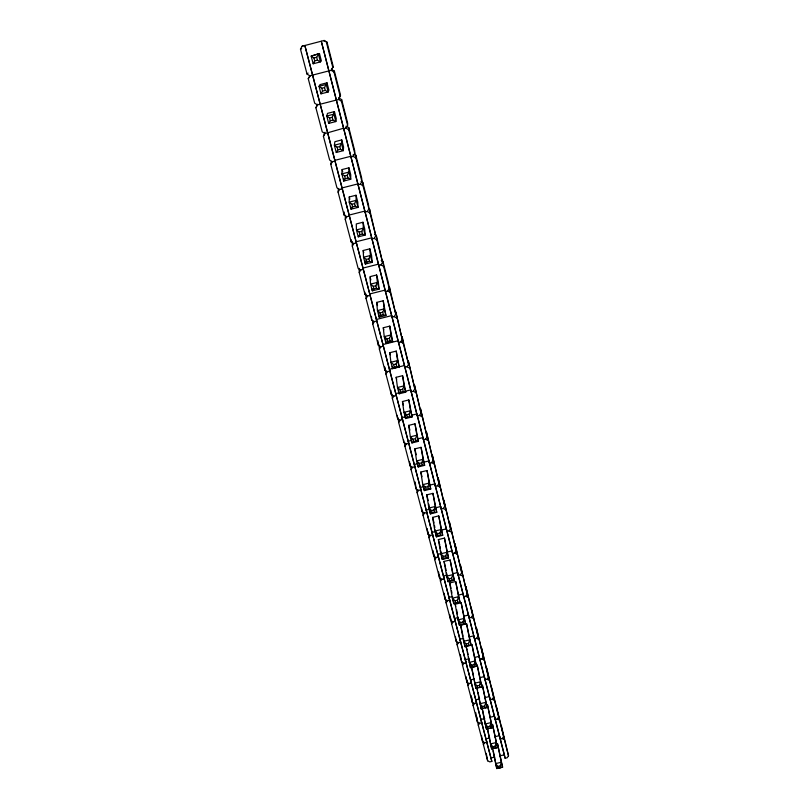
<?xml version="1.0" encoding="UTF-8"?>
<svg xmlns="http://www.w3.org/2000/svg" width="809" height="809" viewBox="0 0 809 809"><rect width="100%" height="100%" fill="white"/><g stroke="black" fill="none" stroke-linecap="round" stroke-linejoin="round"><path stroke-width="1.21" d="M351.035 207.023L351.035 209.167L357.993 207.397L357.79 202.088L356.021 195.242L349.255 196.961L349.205 202.129L351.035 209.167L352.643 206.902L355.262 206.234L357.993 207.397L356.172 200.349L356.021 195.242M348.942 167.807L348.881 172.095L350.732 179.264L343.714 181.054L341.843 173.895L342.126 169.546L348.942 167.807L350.742 174.764L350.732 179.264L347.951 177.99L345.301 178.668L343.714 181.054L343.825 178.779M325.036 132.261L323.408 136.337L329.647 160.061L332.378 161.719L334.795 161.102L334.886 160.354L350.813 156.289L350.813 157.007L353.23 156.39L354.817 153.629L348.75 129.845L348.8 127.61L347.01 126.629M352.269 241.446L352.299 246.179L358.154 268.426L360.774 269.973L363.12 269.377L363.049 268.062L378.491 264.159L378.642 265.463L380.988 264.867L382.546 262.278L376.852 239.96L374.213 238.392L371.847 238.989L371.736 237.826L356.172 241.77L356.203 242.953L353.846 243.549L351.197 241.982L345.251 219.37L345.372 215.204L345.989 217.53M374.213 238.392L375.781 235.763L369.996 213.091L367.326 211.493L364.95 212.1L364.869 211.078L349.195 215.063L349.185 216.104L346.798 216.701L344.128 215.113L344.24 212.049M317.684 104.24L315.894 107.749L322.235 131.867L324.985 133.546L343.613 128.226L343.562 128.783L346.009 128.166L347.597 125.365L347.678 123.231L341.651 99.588L338.92 98.031L340.518 95.138L334.39 71.111L331.619 69.473L333.237 66.581L327.008 42.169L324.197 40.45L302.081 46.224L300.473 49.137L307.036 74.064L309.837 75.813L331.194 70.302L333.237 66.581M346.11 126.133L346.009 128.166L348.75 129.845M344.128 215.113L338.081 192.137L338.374 188.548M341.752 139.927L341.459 143.375L343.34 150.656L336.261 152.466L334.37 145.185L334.875 141.686L341.752 139.927L343.572 146.995L343.34 150.656L340.508 149.281L337.849 149.958L336.261 152.466M347.597 125.365L341.428 101.186L341.651 99.588M501.499 726.29L508.527 755.839L507.122 757.77L505.119 758.245L321.284 41.239L357.891 183.906L342.096 187.921L342.045 188.821L339.649 189.427L336.948 187.809L330.81 164.46L331.265 161.466M309.837 75.813L308.249 78.685L314.691 103.208L317.472 104.917L338.668 99.467L340.518 95.138M338.92 98.031L338.668 99.467L341.428 101.186M334.441 111.602L332.226 117.295L332.944 120.076L335.826 121.562L336.291 118.781L334.441 111.602L327.514 113.381L326.765 116L328.687 123.393L335.826 121.562L333.915 114.16L326.765 116L329.536 117.983L330.264 120.763L328.687 123.393M500.72 767.761L500.245 765.911L501.327 762.24L497.515 743.673L502.601 767.154L496.756 768.55L492.297 747.516M495.624 748.082L495.138 746.201L496.241 742.541L492.529 724.358L497.535 747.536L491.65 748.932L487.261 728.161M489.971 726.229L491.083 722.579L487.483 704.781L492.388 727.635L490.456 728.13L489.971 726.229L487.736 726.765L485.157 723.994L482.164 708.542M478.079 692.524L481.213 708.886L482.973 708.431L482.477 706.51L479.879 703.759L485.855 702.333L487.18 707.46L485.218 707.895L484.722 705.974L485.855 702.333L482.356 684.94L487.18 707.46L481.213 708.886L476.764 687.498M474.034 678.66L475.894 688.439L477.644 687.923L477.138 685.971L474.539 683.241L480.546 681.795L481.891 686.993L479.899 687.377L479.393 685.425L480.546 681.795L477.168 664.816L481.891 686.993L475.894 688.439L471.546 667.445M468.472 656.969L470.484 667.698L472.244 667.122L471.728 665.14L469.119 662.429L475.166 660.973L476.531 666.242L474.509 666.576L474.003 664.594L475.166 660.973L471.91 644.429L476.531 666.242L470.484 667.698L466.014 645.845L467.086 649.981M463.506 638.544L465.013 646.674L466.753 646.017L466.237 644.004L463.618 641.325L469.716 639.848L471.101 645.198L469.048 645.461L468.522 643.458L469.716 639.848L466.571 623.749L460.634 625.185L463.618 641.325L465.013 646.674L471.101 645.198L466.571 623.749M457.894 616.822L459.451 625.337L461.191 624.609L460.665 622.576L458.036 619.906L464.174 618.42L465.579 623.85L463.496 624.052L462.97 622.02L464.174 618.42L461.16 602.776L455.184 604.232L458.036 619.906L459.451 625.337L465.579 623.85L461.16 602.776M452.969 598.973L453.809 603.686L455.548 602.897L455.012 600.824L452.383 598.185L458.561 596.688L459.987 602.189L457.874 602.331L457.338 600.268L458.561 596.688L455.679 581.509L449.662 582.976L452.383 598.185L453.809 603.686L459.987 602.189L455.679 581.509M446.568 573.065L448.095 581.732L449.824 580.862L449.278 578.769L446.639 576.15L452.868 574.633L454.304 580.215L452.16 580.296L451.614 578.192L452.868 574.633L450.117 559.949L444.05 561.426L446.639 576.15L448.095 581.732L454.304 580.215L450.117 559.949M441.663 555.864L442.29 559.444L444.01 558.503L443.463 556.38L440.814 553.781L447.084 552.244L448.55 557.917L446.366 557.927L445.82 555.803L447.084 552.244L444.465 538.066L438.367 539.563L440.814 553.781L442.29 559.444L448.55 557.917L444.465 538.066M435.232 529.915L436.395 536.832L438.114 535.811L437.558 533.657L434.898 531.078L441.218 529.531L442.705 535.295L440.49 535.234L439.934 533.07L441.218 529.531L438.741 515.879L432.603 517.386L434.898 531.078L436.395 536.832L442.705 535.295L438.741 515.879M429.619 509.043L430.418 513.887L432.127 512.785L431.561 510.59L428.891 508.042L435.262 506.485L436.769 512.33L434.524 512.198L433.958 510.004L435.262 506.485L432.936 493.359L426.748 494.886L428.891 508.042L430.418 513.887L436.769 512.33L432.936 493.359M423.795 487.109L424.351 490.588L426.06 489.405L425.483 487.18L422.804 484.662L429.215 483.084L430.752 489.01L428.467 488.818L427.89 486.583L429.215 483.084L427.041 470.525L420.811 472.051L422.804 484.662L424.351 490.588L430.752 489.01L427.041 470.525M417.434 462.07L418.192 466.945L419.891 465.671L419.305 463.415L416.625 460.928L423.077 459.33L424.634 465.347L422.318 465.074L421.732 462.819L423.077 459.33L421.064 447.337L414.784 448.894L416.625 460.928L418.192 466.945L424.634 465.347L421.064 447.337M411.073 437.133L411.933 442.938L413.632 441.583L413.035 439.287L410.345 436.83L416.847 435.212L418.425 441.33L416.069 440.976L415.482 438.68L416.847 435.212L414.997 423.815L408.666 425.382L410.345 436.83L411.933 442.938L418.425 441.33L414.997 423.815M404.722 412.448L405.582 418.556L407.271 417.11L406.664 414.784L403.964 412.357L410.527 410.729L412.125 416.938L409.728 416.504L409.132 414.168L410.527 410.729L408.828 399.939L402.457 401.517L403.964 412.357L405.582 418.556L412.125 416.938L408.828 399.939M398.675 390.342L399.13 393.801L400.809 392.264L400.202 389.898L397.492 387.501L404.096 385.863L405.724 392.163L403.297 391.647L402.68 389.281L404.096 385.863L402.579 375.7L396.157 377.297L397.492 387.501L399.13 393.801L405.724 392.163L402.579 375.7M340.265 96.625L333.996 72.052L334.39 71.111M392.284 366.234L392.587 368.661L394.256 367.033L393.629 364.626L390.919 362.26L397.573 360.602L399.231 367.003L396.754 366.406L396.127 363.999L397.573 360.602L396.228 351.096L389.766 352.714L390.919 362.26L392.587 368.661L399.231 367.003L396.228 351.096M385.296 337.464L385.933 343.127L387.592 341.398L386.955 338.951L384.235 336.625L390.949 334.946L392.628 341.449L390.11 340.761L389.483 338.324L390.949 334.946L389.786 326.118L383.274 327.746L384.235 336.625L385.933 343.127L392.628 341.449L389.786 326.118M378.703 312.405L379.178 317.179L380.827 315.348L380.179 312.871L377.449 310.585L384.214 308.886L385.923 315.49L383.365 314.711L382.718 312.234L384.214 308.886L383.244 300.746L376.681 302.394L377.449 310.585L379.178 317.179L385.923 315.49L383.244 300.746M372.13 288.641L372.312 290.825L373.95 288.894L373.293 286.366L370.562 284.121L377.378 282.402L379.108 289.116L376.509 288.247L375.851 285.729L377.378 282.402L376.6 274.989L369.986 276.658L370.562 284.121L372.312 290.825L379.108 289.116L378.278 281.512L376.6 274.989M327.008 82.801L324.52 87.554L325.248 90.386L328.181 91.983L328.899 90.102L327.008 82.801L320.03 84.601L319.029 86.31L320.991 93.834L328.181 91.983L326.239 84.46L319.029 86.31L321.81 88.252L322.548 91.083L320.991 93.834M365.122 260.589L365.334 264.047L366.962 262.005L366.295 259.436L363.554 257.232L370.421 255.492L372.18 262.318L369.541 261.358L368.874 258.789L370.421 255.492L369.844 248.818L363.18 250.507L363.554 257.232L365.334 264.047L372.18 262.318L371.553 255.452L369.844 248.818M358.245 236.835L359.863 234.681L359.186 232.072L356.435 229.908L363.362 228.148L365.152 235.085L362.462 234.023L361.785 231.414L363.362 228.148L362.988 222.242L356.273 223.951L356.435 229.908L358.245 236.835L365.152 235.085L364.728 228.977L362.988 222.242M355.262 206.234L354.575 203.585L356.172 200.349L349.205 202.129L351.955 204.252L352.643 206.902M347.951 177.99L347.253 175.3L348.881 172.095L341.843 173.895L344.604 175.978L345.301 178.668M331.619 69.473L331.194 70.302L333.996 72.052M340.508 149.281L339.8 146.54L341.459 143.375L334.37 145.185L337.131 147.218L337.849 149.958M319.464 53.525L311.162 56.114L313.953 58.005L314.701 60.887L313.154 63.78L320.415 61.899L321.375 60.948L319.464 53.525L311.162 56.114L313.154 63.78L314.347 62.758M310.221 75.773L308.249 78.685M315.894 107.749L317.472 104.917M323.408 136.337L324.985 133.546M317.431 60.179L316.683 57.297L318.433 54.243L320.415 61.899L317.431 60.179L314.701 60.887M330.81 164.46L332.378 161.719M338.081 192.137L339.649 189.427M357.891 183.906L357.932 184.776L360.339 184.159L361.916 181.449L361.674 178.091L355.829 155.186L354.069 154.256M345.251 219.37L346.798 216.701M367.326 211.493L368.904 208.823L368.51 204.879L362.756 182.338L361.016 181.449M352.299 246.179L353.846 243.549M365.81 293.9L366.062 298.531L371.736 320.101L374.314 321.588L376.63 321.011L376.488 319.434L391.698 315.611L391.92 317.179L394.226 316.602L395.773 314.074L390.251 292.453L387.663 290.937L385.337 291.523L385.145 290.087L369.824 293.94L369.925 295.396L367.599 295.983L365.001 294.466L359.236 272.562L360.774 269.973M366.062 298.531L367.599 295.983M387.663 290.937L389.21 288.378L388.381 282.796L382.89 261.277L381.221 260.528M379.006 344.765L379.411 349.286L384.912 370.209L387.45 371.644L389.726 371.078L389.513 369.248L404.5 365.506L404.783 367.316L407.058 366.75L408.585 364.303L403.236 343.329L400.698 341.863L398.402 342.44L398.139 340.751L383.051 344.533L383.223 346.242L380.938 346.808L378.379 345.352L372.787 324.106L374.314 321.588M379.411 349.286L380.938 346.808M400.698 341.863L402.225 339.386L395.803 311.92L402.225 339.386M399.312 392.739L395.884 393.599L396.117 395.54L393.862 396.107L391.354 394.691L385.933 374.092L387.45 371.644M405.562 416.736L402.154 417.586L402.427 419.638L400.182 420.195L397.694 418.809L392.365 398.513L393.862 396.107M405.036 391.323L410.75 389.898L411.073 391.829L413.338 391.263L414.855 388.846L408.343 361.047L414.855 388.846M410.78 440.612L408.333 441.218L408.636 443.383L406.411 443.939L403.944 442.563L398.685 422.571L400.182 420.195M410.75 389.898L417.272 415.957L419.507 415.401L421.024 413.025L414.471 385.074L421.024 413.025M418.061 463.597L414.42 464.497L414.754 466.773L412.55 467.319L410.102 465.974L404.925 446.275L406.411 443.939M418.101 438.791L422.996 437.588L423.37 439.742L425.595 439.186L427.101 436.84L420.508 408.747L427.101 436.84M424.037 486.553L420.427 487.443L420.781 489.819L418.597 490.365L416.17 489.041L411.063 469.635L412.55 467.319M422.915 462.404L428.972 460.908L429.387 463.163L431.591 462.617L433.088 460.301L426.454 432.067L433.088 460.301M429.923 509.174L426.333 510.054L426.727 512.542L424.553 513.068L422.146 511.773L417.12 492.641L418.597 490.365M430.054 485.076L434.868 483.893L435.313 486.249L437.507 485.713L438.994 483.428L432.319 455.062L438.994 483.428M435.727 531.473L432.168 532.342L432.582 534.921L430.418 535.447L428.042 534.173L423.077 515.323L424.553 513.068M435.899 507.708L440.683 506.535L441.148 509.003L443.322 508.467L444.808 506.212L438.094 477.725L444.808 506.212M441.451 553.457L437.912 554.317L438.357 556.986L436.213 557.512L433.846 556.248L428.962 537.672L430.418 535.447M441.663 530.026L446.406 528.864L446.902 531.422L449.066 530.886L450.542 528.661L443.797 500.053L450.542 528.661M447.084 575.118L443.575 575.978L444.04 578.738L441.916 579.254L439.57 578.02L434.757 559.697L436.213 557.512M447.337 552.011L452.059 550.868L452.575 553.518L454.719 552.992L456.185 550.798L449.41 522.078L456.185 550.798M452.646 596.486L449.157 597.335L449.652 600.187L447.539 600.693L445.213 599.479L440.47 581.418L441.916 579.254M452.939 573.692L457.621 572.56L458.167 575.3L460.301 574.784L461.757 572.62L454.951 543.79L461.757 572.62M458.127 617.55L454.668 618.389L455.184 621.322L453.08 621.838L450.775 620.634L446.093 602.826L447.539 600.693M458.46 595.07L463.112 593.948L463.678 596.779L465.792 596.263L467.248 594.13L460.412 565.198L467.248 594.13M463.537 638.321L460.099 639.161L460.634 642.174L458.551 642.68L456.266 641.497L451.644 623.941L453.08 621.838M463.901 616.155L468.522 615.032L469.109 617.955L471.212 617.439L472.658 615.336L465.792 586.313L477.998 636.248L476.562 638.331L474.468 638.837L473.862 635.834L469.271 636.936M468.866 658.809L465.448 659.638L466.014 662.733L463.941 663.238L461.676 662.075L457.125 644.753L458.551 642.68M474.125 679.024L470.737 679.833L471.323 683.008L469.26 683.504L467.015 682.361L462.526 665.281L463.941 663.238M474.57 657.444L479.12 656.342L479.757 659.426L481.83 658.92L483.266 656.868L476.349 627.673L483.266 656.868M479.626 698.885L475.945 699.765L476.552 703.011L474.509 703.506L472.274 702.374L467.845 685.536L469.26 683.504M479.788 677.659L484.318 676.567L484.965 679.732L487.028 679.236L488.454 677.204L481.517 647.928L488.454 677.204M484.743 718.544L481.082 719.423L481.719 722.74L479.686 723.226L477.472 722.124L473.103 705.499L474.509 703.506M484.53 697.702L489.435 696.529L490.102 699.765L492.155 699.269L493.571 697.267L486.613 667.921L498.627 717.057L497.211 719.039L495.179 719.525L494.481 716.208L489.617 717.381M489.789 737.95L486.158 738.819L486.806 742.207L484.783 742.692L482.589 741.6L478.281 725.208L479.686 723.226M491.832 761.411L304.851 45.486L491.832 761.411L489.819 761.886L487.645 760.814L483.398 744.644L484.783 742.692M494.633 736.787L499.466 735.634L500.184 739.011L502.197 738.536L503.613 736.574L491.639 687.64M307.036 74.064L308.047 73.083M324.197 40.45L323.61 40.652L327.008 42.169M300.473 49.137L301.656 48.732M302.081 46.224L303.132 45.901M313.953 58.005L316.683 57.297M321.81 88.252L324.52 87.554M322.548 91.083L325.248 90.386M329.536 117.983L332.226 117.295M330.264 120.763L332.944 120.076M337.131 147.218L339.8 146.54M344.604 175.978L347.253 175.3M351.955 204.252L354.575 203.585M359.186 232.072L361.785 231.414M359.863 234.681L362.462 234.023M366.295 259.436L368.874 258.789M366.962 262.005L369.541 261.358M373.293 286.366L375.851 285.729M373.95 288.894L376.509 288.247M380.179 312.871L382.718 312.234M380.827 315.348L383.365 314.711M386.955 338.951L389.483 338.324M387.592 341.398L390.11 340.761M393.629 364.626L396.127 363.999M394.256 367.033L396.754 366.406M400.202 389.898L402.68 389.281M400.809 392.264L403.297 391.647M406.664 414.784L409.132 414.168M411.235 415.33L416.918 413.915M407.271 417.11L409.728 416.504M413.035 439.287L415.482 438.68M413.632 441.583L416.069 440.976M419.305 463.415L421.732 462.819M419.891 465.671L422.318 465.074M425.483 487.18L427.89 486.583M426.06 489.405L428.467 488.818M431.561 510.59L433.958 510.004M432.127 512.785L434.524 512.198M437.558 533.657L439.934 533.07M438.114 535.811L440.49 535.234M443.463 556.38L445.82 555.803M444.01 558.503L446.366 557.927M449.278 578.769L451.614 578.192M449.824 580.862L452.16 580.296M455.012 600.824L457.338 600.268M455.548 602.897L457.874 602.331M460.665 622.576L462.97 622.02M461.191 624.609L463.496 624.052M466.237 644.004L468.522 643.458M466.753 646.017L469.048 645.461M471.728 665.14L474.003 664.594M472.244 667.122L474.509 666.576M477.138 685.971L479.393 685.425M482.477 706.51L484.722 705.974M487.423 728.171L491.65 748.932L497.535 747.536L496.241 742.541L490.355 743.956L492.924 746.737L495.138 746.201M491.164 757.952L494.764 757.093M499.578 755.94L504.381 754.797L473.862 635.834M493.298 751.025L496.756 768.55L502.601 767.154L501.327 762.24L495.482 763.635L498.051 766.436L500.245 765.911M374.587 234.58L376.286 235.368L382.546 262.278M502.197 738.536L504.391 739.628L508.527 755.839M497.211 719.039L499.416 720.152M492.155 699.269L494.37 700.402M487.028 679.236L489.263 680.379M481.83 658.92L484.085 660.083M476.562 638.331L478.837 639.514M471.212 617.439L473.508 618.642M465.792 596.263L468.108 597.487M460.301 574.784L462.627 576.028M454.719 552.992L457.075 554.256M449.066 530.886L451.432 532.17M443.322 508.467L445.719 509.771M437.507 485.713L439.914 487.038M431.591 462.617L434.029 463.972M425.595 439.186L428.052 440.561M419.507 415.401L421.985 416.797M413.338 391.263L415.826 392.678M407.058 366.75L409.576 368.196M394.226 316.602L396.794 318.089M380.988 264.867L383.597 266.414L389.21 288.378M360.339 184.159L363.029 185.787L368.904 208.823M361.916 181.449L355.94 158.048L353.23 156.39L353.199 154.65M487.736 726.765L488.231 728.656L486.472 729.051L485.157 723.994L491.083 722.579L492.388 727.635L486.472 729.051L482.215 708.148M492.924 746.737L493.419 748.608M498.051 766.436L498.526 768.277M342.126 169.546L342.723 171.862M349.255 196.961L349.852 199.247M363.18 250.507L363.757 252.711M370.269 277.74L370.835 279.914M376.681 302.394L377.52 305.61M383.274 327.746L383.82 329.86M389.766 352.714L390.302 354.787M396.157 377.297L396.693 379.35M402.457 401.517L403.408 405.147M408.666 425.382L409.91 430.145M414.784 448.894L416.311 454.759M420.811 472.051L422.015 476.683M426.748 494.886L428.224 500.589M432.603 517.386L434.059 522.998M438.367 539.563L439.803 545.094M444.05 561.426L445.476 566.887M449.662 582.976L451.058 588.355M455.184 604.232L455.74 606.346M460.634 625.185L463.072 636.218M471.576 667.253L473.568 676.213M477.067 688.348L477.583 690.35M358.195 185.079L410.436 388.674M417.222 415.108L440.379 505.342M440.683 506.535L451.746 549.645M452.059 550.868L473.548 634.61M348.8 127.61L354.736 150.878L354.817 153.629M471.111 607.134L477.998 636.248M496.605 707.096L504.391 739.628M326.432 42.422L332.812 67.42M504.381 754.797L505.119 758.245M467.582 652.206L468.027 654.582M486.249 753.371L487.645 760.814M482.265 738.536L483.398 744.644M481.466 735.512L482.589 741.6M476.744 716.845L478.281 725.208M475.722 712.598L477.472 722.124M456.569 609.531L457.459 614.395M471.617 697.328L473.103 705.499M471.02 695.386L472.274 702.374M451.483 590.722L451.907 593.078M466.823 679.823L467.845 685.536M466.004 676.678L467.015 682.361M445.688 568.12L446.123 570.598M461.878 661.61L462.526 665.281M460.392 654.754L461.676 662.075M456.296 639.98L457.125 644.753M408.585 364.303L402.124 336.665L403.236 343.329M440.015 546.297L440.43 548.684M440.844 551.081L441.249 553.467M455.447 636.744L456.266 641.497M450.664 618.137L451.644 623.941M449.804 614.86L450.775 620.634M434.453 525.304L434.837 527.61M445.162 597.194L446.093 602.826M444.181 593.24L445.213 599.479M428.821 504.209L429.225 506.626M439.479 575.351L440.47 581.418M438.589 571.983L439.57 578.02M395.773 314.074L389.402 286.791L390.251 292.453M433.826 553.831L434.757 559.697M432.926 550.413L433.846 556.248M428.092 532.009L428.962 537.672M427.172 528.54L428.042 534.173M422.349 510.408L423.077 515.323M421.61 508.113L422.146 511.773M416.615 489.111L417.12 492.641M415.169 482.022L416.17 489.041M382.89 261.277L383.597 266.414M410.294 463.992L411.063 469.635M409.496 461.494L410.102 465.974M404.439 442.594L404.925 446.275M403.63 440.126L403.944 442.563M376.286 235.368L376.852 239.96M398.119 417.909L398.685 422.571M375.781 235.763L369.571 209.056L369.996 213.091M397.28 415.341L397.694 418.809M391.869 394.104L392.365 398.513M390.868 390.322L391.354 394.691M385.317 368.034L385.933 374.092M384.558 366.608L384.912 370.209M377.985 340.872L378.379 345.352M362.756 182.338L363.029 185.787M372.514 320.324L372.787 324.106M371.473 316.37L371.736 320.101M364.879 292.191L365.001 294.466M355.829 155.186L355.94 158.048M359.095 268.345L359.236 272.562M351.187 239.666L351.197 241.982"/></g></svg>
